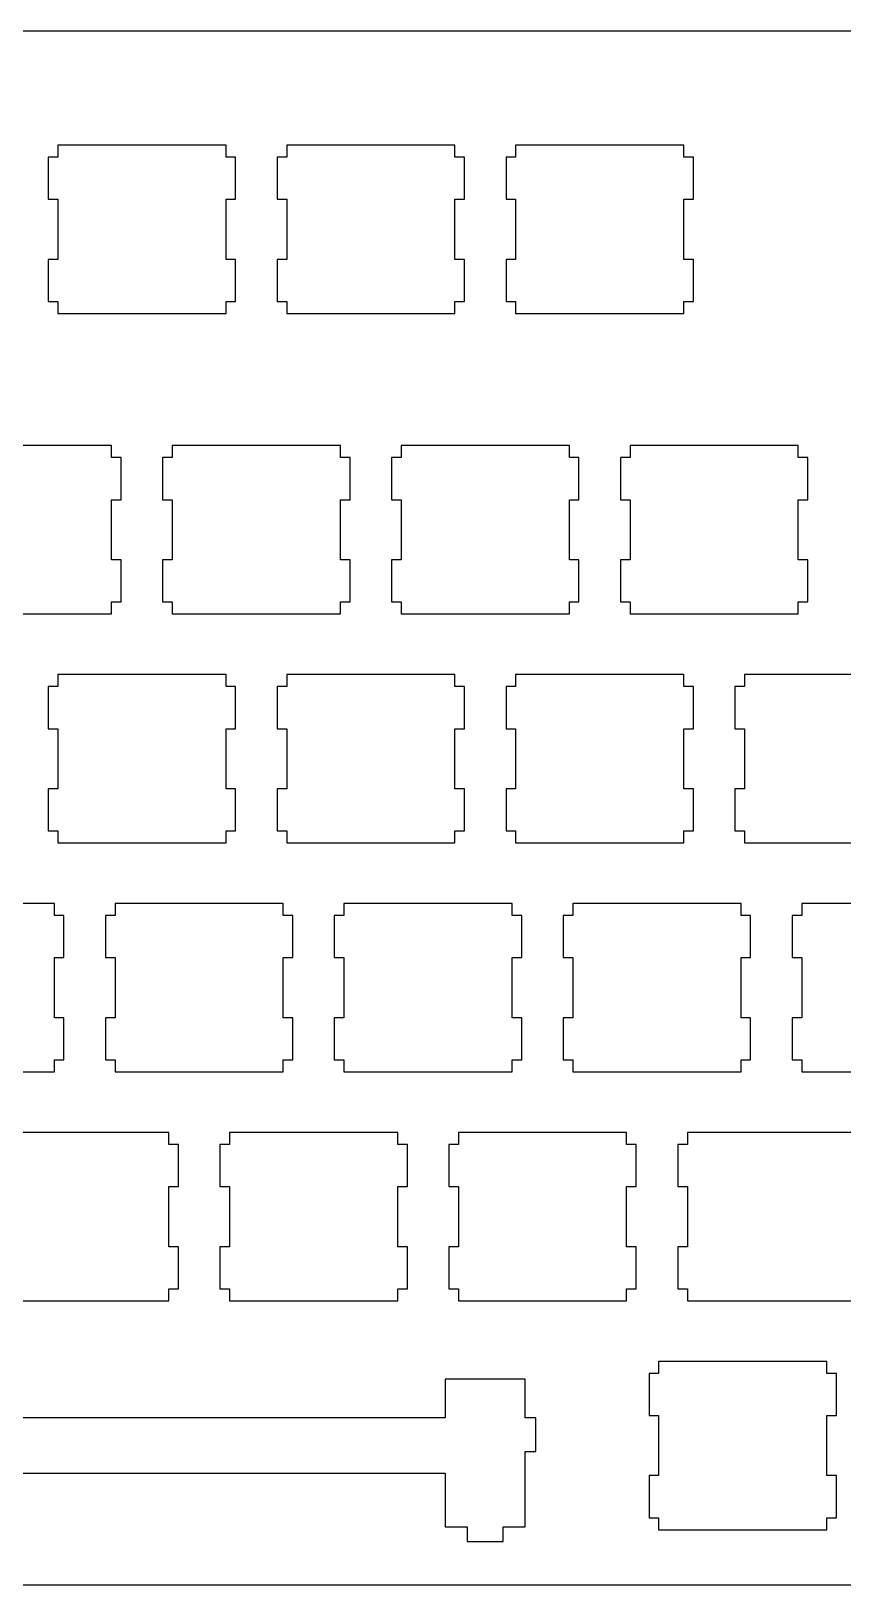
# Model space of a CAD drawing. Header units: millimetres. Extents: x 102 to 475, y 137 to 266.
# Drawn here: x 247.5 to 315, y 137 to 266.2 of the extents above; entities that cross this region are included whole.
import ezdxf

# ---------------------------------------------------------------- set-up
doc = ezdxf.new("R2010")
doc.units = ezdxf.units.MM
doc.layers.add('Default', color=7, linetype='Continuous')
doc.layers.add('KEYBOARD_(1)', color=7, linetype='Continuous')

# ---------------------------------------------------------------- blocks, each defined once
blk = doc.blocks.new('SE')
at = {"layer": 'KEYBOARD_(1)', "color": 7, "linetype": 'Continuous'}
for p, q in [((474.96, 266.24), (101.83, 266.24)), ((249.71, 256.75), (249.71, 255.75)), ((263.71, 256.75), (249.71, 256.75)), ((263.71, 255.75), (263.71, 256.75)), ((268.76, 256.75), (268.76, 255.75)), ((282.76, 256.75), (268.76, 256.75)), ((282.76, 255.75), (282.76, 256.75)), ((287.81, 256.75), (287.81, 255.75)), ((301.81, 256.75), (287.81, 256.75)), ((301.81, 255.75), (301.81, 256.75)), ((248.91, 255.75), (248.91, 252.25)), ((249.71, 255.75), (248.91, 255.75)), ((264.51, 255.75), (263.71, 255.75)), ((264.51, 252.25), (264.51, 255.75)), ((267.96, 255.75), (267.96, 252.25)), ((268.76, 255.75), (267.96, 255.75)), ((283.56, 255.75), (282.76, 255.75)), ((283.56, 252.25), (283.56, 255.75)), ((287.01, 255.75), (287.01, 252.25)), ((287.81, 255.75), (287.01, 255.75)), ((302.61, 255.75), (301.81, 255.75)), ((302.61, 252.25), (302.61, 255.75)), ((248.91, 252.25), (249.71, 252.25)), ((249.71, 252.25), (249.71, 247.25)), ((263.71, 252.25), (264.51, 252.25)), ((263.71, 247.25), (263.71, 252.25)), ((267.96, 252.25), (268.76, 252.25)), ((268.76, 252.25), (268.76, 247.25)), ((282.76, 252.25), (283.56, 252.25)), ((282.76, 247.25), (282.76, 252.25)), ((287.01, 252.25), (287.81, 252.25)), ((287.81, 252.25), (287.81, 247.25)), ((301.81, 252.25), (302.61, 252.25)), ((301.81, 247.25), (301.81, 252.25)), ((248.91, 247.25), (248.91, 243.75)), ((249.71, 247.25), (248.91, 247.25)), ((264.51, 247.25), (263.71, 247.25)), ((264.51, 243.75), (264.51, 247.25)), ((267.96, 247.25), (267.96, 243.75)), ((268.76, 247.25), (267.96, 247.25)), ((283.56, 247.25), (282.76, 247.25)), ((283.56, 243.75), (283.56, 247.25)), ((287.01, 247.25), (287.01, 243.75)), ((287.81, 247.25), (287.01, 247.25)), ((302.61, 247.25), (301.81, 247.25)), ((302.61, 243.75), (302.61, 247.25)), ((248.91, 243.75), (249.71, 243.75)), ((249.71, 243.75), (249.71, 242.75)), ((263.71, 243.75), (264.51, 243.75)), ((263.71, 242.75), (263.71, 243.75)), ((267.96, 243.75), (268.76, 243.75)), ((268.76, 243.75), (268.76, 242.75)), ((282.76, 243.75), (283.56, 243.75)), ((282.76, 242.75), (282.76, 243.75)), ((287.01, 243.75), (287.81, 243.75)), ((287.81, 243.75), (287.81, 242.75)), ((301.81, 243.75), (302.61, 243.75)), ((301.81, 242.75), (301.81, 243.75)), ((249.71, 242.75), (263.71, 242.75)), ((268.76, 242.75), (282.76, 242.75)), ((287.81, 242.75), (301.81, 242.75)), ((254.18, 231.75), (240.18, 231.75)), ((254.18, 230.75), (254.18, 231.75)), ((259.23, 231.75), (259.23, 230.75)), ((273.23, 231.75), (259.23, 231.75)), ((273.23, 230.75), (273.23, 231.75)), ((278.28, 231.75), (278.28, 230.75)), ((292.28, 231.75), (278.28, 231.75)), ((292.28, 230.75), (292.28, 231.75)), ((297.33, 231.75), (297.33, 230.75)), ((311.33, 231.75), (297.33, 231.75)), ((311.33, 230.75), (311.33, 231.75)), ((254.98, 230.75), (254.18, 230.75)), ((254.98, 227.25), (254.98, 230.75)), ((258.43, 230.75), (258.43, 227.25)), ((259.23, 230.75), (258.43, 230.75)), ((274.03, 230.75), (273.23, 230.75)), ((274.03, 227.25), (274.03, 230.75)), ((277.48, 230.75), (277.48, 227.25)), ((278.28, 230.75), (277.48, 230.75)), ((293.08, 230.75), (292.28, 230.75)), ((293.08, 227.25), (293.08, 230.75)), ((296.53, 230.75), (296.53, 227.25)), ((297.33, 230.75), (296.53, 230.75)), ((312.13, 230.75), (311.33, 230.75)), ((312.13, 227.25), (312.13, 230.75)), ((254.18, 227.25), (254.98, 227.25)), ((254.18, 222.25), (254.18, 227.25)), ((258.43, 227.25), (259.23, 227.25)), ((259.23, 227.25), (259.23, 222.25)), ((273.23, 227.25), (274.03, 227.25)), ((273.23, 222.25), (273.23, 227.25)), ((277.48, 227.25), (278.28, 227.25)), ((278.28, 227.25), (278.28, 222.25)), ((292.28, 227.25), (293.08, 227.25)), ((292.28, 222.25), (292.28, 227.25)), ((296.53, 227.25), (297.33, 227.25)), ((297.33, 227.25), (297.33, 222.25)), ((311.33, 227.25), (312.13, 227.25)), ((311.33, 222.25), (311.33, 227.25)), ((254.98, 222.25), (254.18, 222.25)), ((254.98, 218.75), (254.98, 222.25)), ((258.43, 222.25), (258.43, 218.75)), ((259.23, 222.25), (258.43, 222.25)), ((274.03, 222.25), (273.23, 222.25)), ((274.03, 218.75), (274.03, 222.25)), ((277.48, 222.25), (277.48, 218.75)), ((278.28, 222.25), (277.48, 222.25)), ((293.08, 222.25), (292.28, 222.25)), ((293.08, 218.75), (293.08, 222.25)), ((296.53, 222.25), (296.53, 218.75)), ((297.33, 222.25), (296.53, 222.25)), ((312.13, 222.25), (311.33, 222.25)), ((312.13, 218.75), (312.13, 222.25)), ((254.18, 218.75), (254.98, 218.75)), ((254.18, 217.75), (254.18, 218.75)), ((258.43, 218.75), (259.23, 218.75)), ((259.23, 218.75), (259.23, 217.75)), ((273.23, 218.75), (274.03, 218.75)), ((273.23, 217.75), (273.23, 218.75)), ((277.48, 218.75), (278.28, 218.75)), ((278.28, 218.75), (278.28, 217.75)), ((292.28, 218.75), (293.08, 218.75)), ((292.28, 217.75), (292.28, 218.75)), ((296.53, 218.75), (297.33, 218.75)), ((297.33, 218.75), (297.33, 217.75)), ((311.33, 218.75), (312.13, 218.75)), ((311.33, 217.75), (311.33, 218.75)), ((240.18, 217.75), (254.18, 217.75)), ((259.23, 217.75), (273.23, 217.75)), ((278.28, 217.75), (292.28, 217.75)), ((297.33, 217.75), (311.33, 217.75)), ((249.71, 212.7), (249.71, 211.7)), ((263.71, 212.7), (249.71, 212.7)), ((263.71, 211.7), (263.71, 212.7)), ((268.76, 212.7), (268.76, 211.7)), ((282.76, 212.7), (268.76, 212.7)), ((282.76, 211.7), (282.76, 212.7)), ((287.81, 212.7), (287.81, 211.7)), ((301.81, 212.7), (287.81, 212.7)), ((301.81, 211.7), (301.81, 212.7)), ((306.86, 212.7), (306.86, 211.7)), ((320.86, 212.7), (306.86, 212.7)), ((248.91, 211.7), (248.91, 208.2)), ((249.71, 211.7), (248.91, 211.7)), ((264.51, 211.7), (263.71, 211.7)), ((264.51, 208.2), (264.51, 211.7)), ((267.96, 211.7), (267.96, 208.2)), ((268.76, 211.7), (267.96, 211.7)), ((283.56, 211.7), (282.76, 211.7)), ((283.56, 208.2), (283.56, 211.7)), ((287.01, 211.7), (287.01, 208.2)), ((287.81, 211.7), (287.01, 211.7)), ((302.61, 211.7), (301.81, 211.7)), ((302.61, 208.2), (302.61, 211.7)), ((306.06, 211.7), (306.06, 208.2)), ((306.86, 211.7), (306.06, 211.7)), ((248.91, 208.2), (249.71, 208.2)), ((249.71, 208.2), (249.71, 203.2)), ((263.71, 208.2), (264.51, 208.2)), ((263.71, 203.2), (263.71, 208.2)), ((267.96, 208.2), (268.76, 208.2)), ((268.76, 208.2), (268.76, 203.2)), ((282.76, 208.2), (283.56, 208.2)), ((282.76, 203.2), (282.76, 208.2)), ((287.01, 208.2), (287.81, 208.2)), ((287.81, 208.2), (287.81, 203.2)), ((301.81, 208.2), (302.61, 208.2)), ((301.81, 203.2), (301.81, 208.2)), ((306.06, 208.2), (306.86, 208.2)), ((306.86, 208.2), (306.86, 203.2)), ((248.91, 203.2), (248.91, 199.7)), ((249.71, 203.2), (248.91, 203.2)), ((264.51, 203.2), (263.71, 203.2)), ((264.51, 199.7), (264.51, 203.2)), ((267.96, 203.2), (267.96, 199.7)), ((268.76, 203.2), (267.96, 203.2)), ((283.56, 203.2), (282.76, 203.2)), ((283.56, 199.7), (283.56, 203.2)), ((287.01, 203.2), (287.01, 199.7)), ((287.81, 203.2), (287.01, 203.2)), ((302.61, 203.2), (301.81, 203.2)), ((302.61, 199.7), (302.61, 203.2)), ((306.06, 203.2), (306.06, 199.7)), ((306.86, 203.2), (306.06, 203.2)), ((248.91, 199.7), (249.71, 199.7)), ((249.71, 199.7), (249.71, 198.7)), ((263.71, 199.7), (264.51, 199.7)), ((263.71, 198.7), (263.71, 199.7)), ((267.96, 199.7), (268.76, 199.7)), ((268.76, 199.7), (268.76, 198.7)), ((282.76, 199.7), (283.56, 199.7)), ((282.76, 198.7), (282.76, 199.7)), ((287.01, 199.7), (287.81, 199.7)), ((287.81, 199.7), (287.81, 198.7)), ((301.81, 199.7), (302.61, 199.7)), ((301.81, 198.7), (301.81, 199.7)), ((306.06, 199.7), (306.86, 199.7)), ((306.86, 199.7), (306.86, 198.7)), ((249.71, 198.7), (263.71, 198.7)), ((268.76, 198.7), (282.76, 198.7)), ((287.81, 198.7), (301.81, 198.7)), ((306.86, 198.7), (320.86, 198.7)), ((249.42, 193.65), (235.42, 193.65)), ((249.42, 192.65), (249.42, 193.65)), ((250.22, 192.65), (249.42, 192.65)), ((250.22, 189.15), (250.22, 192.65)), ((253.67, 192.65), (253.67, 189.15)), ((254.47, 192.65), (253.67, 192.65)), ((254.47, 193.65), (254.47, 192.65)), ((268.47, 193.65), (254.47, 193.65)), ((268.47, 192.65), (268.47, 193.65)), ((269.27, 192.65), (268.47, 192.65)), ((269.27, 189.15), (269.27, 192.65)), ((272.72, 192.65), (272.72, 189.15)), ((273.52, 192.65), (272.72, 192.65)), ((273.52, 193.65), (273.52, 192.65)), ((287.52, 193.65), (273.52, 193.65)), ((287.52, 192.65), (287.52, 193.65)), ((288.32, 192.65), (287.52, 192.65)), ((288.32, 189.15), (288.32, 192.65)), ((291.77, 192.65), (291.77, 189.15)), ((292.57, 192.65), (291.77, 192.65)), ((292.57, 193.65), (292.57, 192.65)), ((306.57, 193.65), (292.57, 193.65)), ((306.57, 192.65), (306.57, 193.65)), ((307.37, 192.65), (306.57, 192.65)), ((307.37, 189.15), (307.37, 192.65)), ((310.82, 192.65), (310.82, 189.15)), ((311.62, 192.65), (310.82, 192.65)), ((311.62, 193.65), (311.62, 192.65)), ((325.62, 193.65), (311.62, 193.65)), ((249.42, 189.15), (250.22, 189.15)), ((249.42, 184.15), (249.42, 189.15)), ((253.67, 189.15), (254.47, 189.15)), ((254.47, 189.15), (254.47, 184.15)), ((268.47, 189.15), (269.27, 189.15)), ((268.47, 184.15), (268.47, 189.15)), ((272.72, 189.15), (273.52, 189.15)), ((273.52, 189.15), (273.52, 184.15)), ((287.52, 189.15), (288.32, 189.15)), ((287.52, 184.15), (287.52, 189.15)), ((291.77, 189.15), (292.57, 189.15)), ((292.57, 189.15), (292.57, 184.15)), ((306.57, 189.15), (307.37, 189.15)), ((306.57, 184.15), (306.57, 189.15)), ((310.82, 189.15), (311.62, 189.15)), ((311.62, 189.15), (311.62, 184.15)), ((250.22, 184.15), (249.42, 184.15)), ((250.22, 180.65), (250.22, 184.15)), ((253.67, 184.15), (253.67, 180.65)), ((254.47, 184.15), (253.67, 184.15)), ((269.27, 184.15), (268.47, 184.15)), ((269.27, 180.65), (269.27, 184.15)), ((272.72, 184.15), (272.72, 180.65)), ((273.52, 184.15), (272.72, 184.15)), ((288.32, 184.15), (287.52, 184.15)), ((288.32, 180.65), (288.32, 184.15)), ((291.77, 184.15), (291.77, 180.65)), ((292.57, 184.15), (291.77, 184.15)), ((307.37, 184.15), (306.57, 184.15)), ((307.37, 180.65), (307.37, 184.15)), ((310.82, 184.15), (310.82, 180.65)), ((311.62, 184.15), (310.82, 184.15)), ((249.42, 180.65), (250.22, 180.65)), ((249.42, 179.65), (249.42, 180.65)), ((253.67, 180.65), (254.47, 180.65)), ((254.47, 180.65), (254.47, 179.65)), ((268.47, 180.65), (269.27, 180.65)), ((268.47, 179.65), (268.47, 180.65)), ((272.72, 180.65), (273.52, 180.65)), ((273.52, 180.65), (273.52, 179.65)), ((287.52, 180.65), (288.32, 180.65)), ((287.52, 179.65), (287.52, 180.65)), ((291.77, 180.65), (292.57, 180.65)), ((292.57, 180.65), (292.57, 179.65)), ((306.57, 180.65), (307.37, 180.65)), ((306.57, 179.65), (306.57, 180.65)), ((310.82, 180.65), (311.62, 180.65)), ((311.62, 180.65), (311.62, 179.65)), ((235.42, 179.65), (249.42, 179.65)), ((254.47, 179.65), (268.47, 179.65)), ((273.52, 179.65), (287.52, 179.65)), ((292.57, 179.65), (306.57, 179.65)), ((311.62, 179.65), (325.62, 179.65)), ((258.95, 174.6), (244.95, 174.6)), ((258.95, 173.6), (258.95, 174.6)), ((264, 174.6), (264, 173.6)), ((278, 174.6), (264, 174.6)), ((278, 173.6), (278, 174.6)), ((283.05, 174.6), (283.05, 173.6)), ((297.05, 174.6), (283.05, 174.6)), ((297.05, 173.6), (297.05, 174.6)), ((302.1, 174.6), (302.1, 173.6)), ((316.1, 174.6), (302.1, 174.6)), ((259.75, 173.6), (258.95, 173.6)), ((259.75, 170.1), (259.75, 173.6)), ((263.2, 173.6), (263.2, 170.1)), ((264, 173.6), (263.2, 173.6)), ((278.8, 173.6), (278, 173.6)), ((278.8, 170.1), (278.8, 173.6)), ((282.25, 173.6), (282.25, 170.1)), ((283.05, 173.6), (282.25, 173.6)), ((297.85, 173.6), (297.05, 173.6)), ((297.85, 170.1), (297.85, 173.6)), ((301.3, 173.6), (301.3, 170.1)), ((302.1, 173.6), (301.3, 173.6)), ((258.95, 170.1), (259.75, 170.1)), ((258.95, 165.1), (258.95, 170.1)), ((263.2, 170.1), (264, 170.1)), ((264, 170.1), (264, 165.1)), ((278, 170.1), (278.8, 170.1)), ((278, 165.1), (278, 170.1)), ((282.25, 170.1), (283.05, 170.1)), ((283.05, 170.1), (283.05, 165.1)), ((297.05, 170.1), (297.85, 170.1)), ((297.05, 165.1), (297.05, 170.1)), ((301.3, 170.1), (302.1, 170.1)), ((302.1, 170.1), (302.1, 165.1)), ((259.75, 165.1), (258.95, 165.1)), ((259.75, 161.6), (259.75, 165.1)), ((263.2, 165.1), (263.2, 161.6)), ((264, 165.1), (263.2, 165.1)), ((278.8, 165.1), (278, 165.1)), ((278.8, 161.6), (278.8, 165.1)), ((282.25, 165.1), (282.25, 161.6)), ((283.05, 165.1), (282.25, 165.1)), ((297.85, 165.1), (297.05, 165.1)), ((297.85, 161.6), (297.85, 165.1)), ((301.3, 165.1), (301.3, 161.6)), ((302.1, 165.1), (301.3, 165.1)), ((244.95, 160.6), (258.95, 160.6)), ((258.95, 161.6), (259.75, 161.6)), ((258.95, 160.6), (258.95, 161.6)), ((263.2, 161.6), (264, 161.6)), ((264, 161.6), (264, 160.6)), ((264, 160.6), (278, 160.6)), ((278, 161.6), (278.8, 161.6)), ((278, 160.6), (278, 161.6)), ((282.25, 161.6), (283.05, 161.6)), ((283.05, 161.6), (283.05, 160.6)), ((283.05, 160.6), (297.05, 160.6)), ((297.05, 161.6), (297.85, 161.6)), ((297.05, 160.6), (297.05, 161.6)), ((301.3, 161.6), (302.1, 161.6)), ((302.1, 161.6), (302.1, 160.6)), ((302.1, 160.6), (316.1, 160.6)), ((299.71, 155.55), (299.71, 154.55)), ((313.71, 155.55), (299.71, 155.55)), ((313.71, 154.55), (313.71, 155.55)), ((281.95, 154.08), (281.95, 150.85)), ((288.6, 154.08), (281.95, 154.08)), ((288.6, 150.85), (288.6, 154.08)), ((298.91, 154.55), (298.91, 151.05)), ((299.71, 154.55), (298.91, 154.55)), ((314.51, 154.55), (313.71, 154.55)), ((314.51, 151.05), (314.51, 154.55)), ((281.95, 150.85), (242.28, 150.85)), ((289.5, 150.85), (288.6, 150.85)), ((289.5, 148.05), (289.5, 150.85)), ((298.91, 151.05), (299.71, 151.05)), ((299.71, 151.05), (299.71, 146.05)), ((313.71, 151.05), (314.51, 151.05)), ((313.71, 146.05), (313.71, 151.05)), ((288.6, 148.05), (289.5, 148.05)), ((288.6, 141.78), (288.6, 148.05)), ((242.28, 146.25), (281.95, 146.25)), ((281.95, 146.25), (281.95, 141.78)), ((298.91, 146.05), (298.91, 142.55)), ((299.71, 146.05), (298.91, 146.05)), ((314.51, 146.05), (313.71, 146.05)), ((314.51, 142.55), (314.51, 146.05)), ((298.91, 142.55), (299.71, 142.55)), ((299.71, 142.55), (299.71, 141.55)), ((313.71, 142.55), (314.51, 142.55)), ((313.71, 141.55), (313.71, 142.55)), ((281.95, 141.78), (283.78, 141.78)), ((283.78, 141.78), (283.78, 140.58)), ((286.78, 141.78), (288.6, 141.78)), ((286.78, 140.58), (286.78, 141.78)), ((299.71, 141.55), (313.71, 141.55)), ((283.78, 140.58), (286.78, 140.58)), ((101.83, 136.96), (474.96, 136.96))]:
    blk.add_line(p, q, dxfattribs=at)
blk = doc.blocks.new('SE1')
at = {"layer": 'KEYBOARD_(1)', "color": 7, "linetype": 'Continuous'}
for p, q in [((474.96, 266.24), (101.83, 266.24)), ((249.71, 256.75), (249.71, 255.75)), ((263.71, 256.75), (249.71, 256.75)), ((263.71, 255.75), (263.71, 256.75)), ((268.76, 256.75), (268.76, 255.75)), ((282.76, 256.75), (268.76, 256.75)), ((282.76, 255.75), (282.76, 256.75)), ((287.81, 256.75), (287.81, 255.75)), ((301.81, 256.75), (287.81, 256.75)), ((301.81, 255.75), (301.81, 256.75)), ((248.91, 255.75), (248.91, 252.25)), ((249.71, 255.75), (248.91, 255.75)), ((264.51, 255.75), (263.71, 255.75)), ((264.51, 252.25), (264.51, 255.75)), ((267.96, 255.75), (267.96, 252.25)), ((268.76, 255.75), (267.96, 255.75)), ((283.56, 255.75), (282.76, 255.75)), ((283.56, 252.25), (283.56, 255.75)), ((287.01, 255.75), (287.01, 252.25)), ((287.81, 255.75), (287.01, 255.75)), ((302.61, 255.75), (301.81, 255.75)), ((302.61, 252.25), (302.61, 255.75)), ((248.91, 252.25), (249.71, 252.25)), ((249.71, 252.25), (249.71, 247.25)), ((263.71, 252.25), (264.51, 252.25)), ((263.71, 247.25), (263.71, 252.25)), ((267.96, 252.25), (268.76, 252.25)), ((268.76, 252.25), (268.76, 247.25)), ((282.76, 252.25), (283.56, 252.25)), ((282.76, 247.25), (282.76, 252.25)), ((287.01, 252.25), (287.81, 252.25)), ((287.81, 252.25), (287.81, 247.25)), ((301.81, 252.25), (302.61, 252.25)), ((301.81, 247.25), (301.81, 252.25)), ((248.91, 247.25), (248.91, 243.75)), ((249.71, 247.25), (248.91, 247.25)), ((264.51, 247.25), (263.71, 247.25)), ((264.51, 243.75), (264.51, 247.25)), ((267.96, 247.25), (267.96, 243.75)), ((268.76, 247.25), (267.96, 247.25)), ((283.56, 247.25), (282.76, 247.25)), ((283.56, 243.75), (283.56, 247.25)), ((287.01, 247.25), (287.01, 243.75)), ((287.81, 247.25), (287.01, 247.25)), ((302.61, 247.25), (301.81, 247.25)), ((302.61, 243.75), (302.61, 247.25)), ((248.91, 243.75), (249.71, 243.75)), ((249.71, 243.75), (249.71, 242.75)), ((263.71, 243.75), (264.51, 243.75)), ((263.71, 242.75), (263.71, 243.75)), ((267.96, 243.75), (268.76, 243.75)), ((268.76, 243.75), (268.76, 242.75)), ((282.76, 243.75), (283.56, 243.75)), ((282.76, 242.75), (282.76, 243.75)), ((287.01, 243.75), (287.81, 243.75)), ((287.81, 243.75), (287.81, 242.75)), ((301.81, 243.75), (302.61, 243.75)), ((301.81, 242.75), (301.81, 243.75)), ((249.71, 242.75), (263.71, 242.75)), ((268.76, 242.75), (282.76, 242.75)), ((287.81, 242.75), (301.81, 242.75)), ((254.18, 231.75), (240.18, 231.75)), ((254.18, 230.75), (254.18, 231.75)), ((259.23, 231.75), (259.23, 230.75)), ((273.23, 231.75), (259.23, 231.75)), ((273.23, 230.75), (273.23, 231.75)), ((278.28, 231.75), (278.28, 230.75)), ((292.28, 231.75), (278.28, 231.75)), ((292.28, 230.75), (292.28, 231.75)), ((297.33, 231.75), (297.33, 230.75)), ((311.33, 231.75), (297.33, 231.75)), ((311.33, 230.75), (311.33, 231.75)), ((254.98, 230.75), (254.18, 230.75)), ((254.98, 227.25), (254.98, 230.75)), ((258.43, 230.75), (258.43, 227.25)), ((259.23, 230.75), (258.43, 230.75)), ((274.03, 230.75), (273.23, 230.75)), ((274.03, 227.25), (274.03, 230.75)), ((277.48, 230.75), (277.48, 227.25)), ((278.28, 230.75), (277.48, 230.75)), ((293.08, 230.75), (292.28, 230.75)), ((293.08, 227.25), (293.08, 230.75)), ((296.53, 230.75), (296.53, 227.25)), ((297.33, 230.75), (296.53, 230.75)), ((312.13, 230.75), (311.33, 230.75)), ((312.13, 227.25), (312.13, 230.75)), ((254.18, 227.25), (254.98, 227.25)), ((254.18, 222.25), (254.18, 227.25)), ((258.43, 227.25), (259.23, 227.25)), ((259.23, 227.25), (259.23, 222.25)), ((273.23, 227.25), (274.03, 227.25)), ((273.23, 222.25), (273.23, 227.25)), ((277.48, 227.25), (278.28, 227.25)), ((278.28, 227.25), (278.28, 222.25)), ((292.28, 227.25), (293.08, 227.25)), ((292.28, 222.25), (292.28, 227.25)), ((296.53, 227.25), (297.33, 227.25)), ((297.33, 227.25), (297.33, 222.25)), ((311.33, 227.25), (312.13, 227.25)), ((311.33, 222.25), (311.33, 227.25)), ((254.98, 222.25), (254.18, 222.25)), ((254.98, 218.75), (254.98, 222.25)), ((258.43, 222.25), (258.43, 218.75)), ((259.23, 222.25), (258.43, 222.25)), ((274.03, 222.25), (273.23, 222.25)), ((274.03, 218.75), (274.03, 222.25)), ((277.48, 222.25), (277.48, 218.75)), ((278.28, 222.25), (277.48, 222.25)), ((293.08, 222.25), (292.28, 222.25)), ((293.08, 218.75), (293.08, 222.25)), ((296.53, 222.25), (296.53, 218.75)), ((297.33, 222.25), (296.53, 222.25)), ((312.13, 222.25), (311.33, 222.25)), ((312.13, 218.75), (312.13, 222.25)), ((254.18, 218.75), (254.98, 218.75)), ((254.18, 217.75), (254.18, 218.75)), ((258.43, 218.75), (259.23, 218.75)), ((259.23, 218.75), (259.23, 217.75)), ((273.23, 218.75), (274.03, 218.75)), ((273.23, 217.75), (273.23, 218.75)), ((277.48, 218.75), (278.28, 218.75)), ((278.28, 218.75), (278.28, 217.75)), ((292.28, 218.75), (293.08, 218.75)), ((292.28, 217.75), (292.28, 218.75)), ((296.53, 218.75), (297.33, 218.75)), ((297.33, 218.75), (297.33, 217.75)), ((311.33, 218.75), (312.13, 218.75)), ((311.33, 217.75), (311.33, 218.75)), ((240.18, 217.75), (254.18, 217.75)), ((259.23, 217.75), (273.23, 217.75)), ((278.28, 217.75), (292.28, 217.75)), ((297.33, 217.75), (311.33, 217.75)), ((249.71, 212.7), (249.71, 211.7)), ((263.71, 212.7), (249.71, 212.7)), ((263.71, 211.7), (263.71, 212.7)), ((268.76, 212.7), (268.76, 211.7)), ((282.76, 212.7), (268.76, 212.7)), ((282.76, 211.7), (282.76, 212.7)), ((287.81, 212.7), (287.81, 211.7)), ((301.81, 212.7), (287.81, 212.7)), ((301.81, 211.7), (301.81, 212.7)), ((306.86, 212.7), (306.86, 211.7)), ((320.86, 212.7), (306.86, 212.7)), ((248.91, 211.7), (248.91, 208.2)), ((249.71, 211.7), (248.91, 211.7)), ((264.51, 211.7), (263.71, 211.7)), ((264.51, 208.2), (264.51, 211.7)), ((267.96, 211.7), (267.96, 208.2)), ((268.76, 211.7), (267.96, 211.7)), ((283.56, 211.7), (282.76, 211.7)), ((283.56, 208.2), (283.56, 211.7)), ((287.01, 211.7), (287.01, 208.2)), ((287.81, 211.7), (287.01, 211.7)), ((302.61, 211.7), (301.81, 211.7)), ((302.61, 208.2), (302.61, 211.7)), ((306.06, 211.7), (306.06, 208.2)), ((306.86, 211.7), (306.06, 211.7)), ((248.91, 208.2), (249.71, 208.2)), ((249.71, 208.2), (249.71, 203.2)), ((263.71, 208.2), (264.51, 208.2)), ((263.71, 203.2), (263.71, 208.2)), ((267.96, 208.2), (268.76, 208.2)), ((268.76, 208.2), (268.76, 203.2)), ((282.76, 208.2), (283.56, 208.2)), ((282.76, 203.2), (282.76, 208.2)), ((287.01, 208.2), (287.81, 208.2)), ((287.81, 208.2), (287.81, 203.2)), ((301.81, 208.2), (302.61, 208.2)), ((301.81, 203.2), (301.81, 208.2)), ((306.06, 208.2), (306.86, 208.2)), ((306.86, 208.2), (306.86, 203.2)), ((248.91, 203.2), (248.91, 199.7)), ((249.71, 203.2), (248.91, 203.2)), ((264.51, 203.2), (263.71, 203.2)), ((264.51, 199.7), (264.51, 203.2)), ((267.96, 203.2), (267.96, 199.7)), ((268.76, 203.2), (267.96, 203.2)), ((283.56, 203.2), (282.76, 203.2)), ((283.56, 199.7), (283.56, 203.2)), ((287.01, 203.2), (287.01, 199.7)), ((287.81, 203.2), (287.01, 203.2)), ((302.61, 203.2), (301.81, 203.2)), ((302.61, 199.7), (302.61, 203.2)), ((306.06, 203.2), (306.06, 199.7)), ((306.86, 203.2), (306.06, 203.2)), ((248.91, 199.7), (249.71, 199.7)), ((249.71, 199.7), (249.71, 198.7)), ((263.71, 199.7), (264.51, 199.7)), ((263.71, 198.7), (263.71, 199.7)), ((267.96, 199.7), (268.76, 199.7)), ((268.76, 199.7), (268.76, 198.7)), ((282.76, 199.7), (283.56, 199.7)), ((282.76, 198.7), (282.76, 199.7)), ((287.01, 199.7), (287.81, 199.7)), ((287.81, 199.7), (287.81, 198.7)), ((301.81, 199.7), (302.61, 199.7)), ((301.81, 198.7), (301.81, 199.7)), ((306.06, 199.7), (306.86, 199.7)), ((306.86, 199.7), (306.86, 198.7)), ((249.71, 198.7), (263.71, 198.7)), ((268.76, 198.7), (282.76, 198.7)), ((287.81, 198.7), (301.81, 198.7)), ((306.86, 198.7), (320.86, 198.7)), ((249.42, 193.65), (235.42, 193.65)), ((249.42, 192.65), (249.42, 193.65)), ((250.22, 192.65), (249.42, 192.65)), ((250.22, 189.15), (250.22, 192.65)), ((253.67, 192.65), (253.67, 189.15)), ((254.47, 192.65), (253.67, 192.65)), ((254.47, 193.65), (254.47, 192.65)), ((268.47, 193.65), (254.47, 193.65)), ((268.47, 192.65), (268.47, 193.65)), ((269.27, 192.65), (268.47, 192.65)), ((269.27, 189.15), (269.27, 192.65)), ((272.72, 192.65), (272.72, 189.15)), ((273.52, 192.65), (272.72, 192.65)), ((273.52, 193.65), (273.52, 192.65)), ((287.52, 193.65), (273.52, 193.65)), ((287.52, 192.65), (287.52, 193.65)), ((288.32, 192.65), (287.52, 192.65)), ((288.32, 189.15), (288.32, 192.65)), ((291.77, 192.65), (291.77, 189.15)), ((292.57, 192.65), (291.77, 192.65)), ((292.57, 193.65), (292.57, 192.65)), ((306.57, 193.65), (292.57, 193.65)), ((306.57, 192.65), (306.57, 193.65)), ((307.37, 192.65), (306.57, 192.65)), ((307.37, 189.15), (307.37, 192.65)), ((310.82, 192.65), (310.82, 189.15)), ((311.62, 192.65), (310.82, 192.65)), ((311.62, 193.65), (311.62, 192.65)), ((325.62, 193.65), (311.62, 193.65)), ((249.42, 189.15), (250.22, 189.15)), ((249.42, 184.15), (249.42, 189.15)), ((253.67, 189.15), (254.47, 189.15)), ((254.47, 189.15), (254.47, 184.15)), ((268.47, 189.15), (269.27, 189.15)), ((268.47, 184.15), (268.47, 189.15)), ((272.72, 189.15), (273.52, 189.15)), ((273.52, 189.15), (273.52, 184.15)), ((287.52, 189.15), (288.32, 189.15)), ((287.52, 184.15), (287.52, 189.15)), ((291.77, 189.15), (292.57, 189.15)), ((292.57, 189.15), (292.57, 184.15)), ((306.57, 189.15), (307.37, 189.15)), ((306.57, 184.15), (306.57, 189.15)), ((310.82, 189.15), (311.62, 189.15)), ((311.62, 189.15), (311.62, 184.15)), ((250.22, 184.15), (249.42, 184.15)), ((250.22, 180.65), (250.22, 184.15)), ((253.67, 184.15), (253.67, 180.65)), ((254.47, 184.15), (253.67, 184.15)), ((269.27, 184.15), (268.47, 184.15)), ((269.27, 180.65), (269.27, 184.15)), ((272.72, 184.15), (272.72, 180.65)), ((273.52, 184.15), (272.72, 184.15)), ((288.32, 184.15), (287.52, 184.15)), ((288.32, 180.65), (288.32, 184.15)), ((291.77, 184.15), (291.77, 180.65)), ((292.57, 184.15), (291.77, 184.15)), ((307.37, 184.15), (306.57, 184.15)), ((307.37, 180.65), (307.37, 184.15)), ((310.82, 184.15), (310.82, 180.65)), ((311.62, 184.15), (310.82, 184.15)), ((249.42, 180.65), (250.22, 180.65)), ((249.42, 179.65), (249.42, 180.65)), ((253.67, 180.65), (254.47, 180.65)), ((254.47, 180.65), (254.47, 179.65)), ((268.47, 180.65), (269.27, 180.65)), ((268.47, 179.65), (268.47, 180.65)), ((272.72, 180.65), (273.52, 180.65)), ((273.52, 180.65), (273.52, 179.65)), ((287.52, 180.65), (288.32, 180.65)), ((287.52, 179.65), (287.52, 180.65)), ((291.77, 180.65), (292.57, 180.65)), ((292.57, 180.65), (292.57, 179.65)), ((306.57, 180.65), (307.37, 180.65)), ((306.57, 179.65), (306.57, 180.65)), ((310.82, 180.65), (311.62, 180.65)), ((311.62, 180.65), (311.62, 179.65)), ((235.42, 179.65), (249.42, 179.65)), ((254.47, 179.65), (268.47, 179.65)), ((273.52, 179.65), (287.52, 179.65)), ((292.57, 179.65), (306.57, 179.65)), ((311.62, 179.65), (325.62, 179.65)), ((258.95, 174.6), (244.95, 174.6)), ((258.95, 173.6), (258.95, 174.6)), ((264, 174.6), (264, 173.6)), ((278, 174.6), (264, 174.6)), ((278, 173.6), (278, 174.6)), ((283.05, 174.6), (283.05, 173.6)), ((297.05, 174.6), (283.05, 174.6)), ((297.05, 173.6), (297.05, 174.6)), ((302.1, 174.6), (302.1, 173.6)), ((316.1, 174.6), (302.1, 174.6)), ((259.75, 173.6), (258.95, 173.6)), ((259.75, 170.1), (259.75, 173.6)), ((263.2, 173.6), (263.2, 170.1)), ((264, 173.6), (263.2, 173.6)), ((278.8, 173.6), (278, 173.6)), ((278.8, 170.1), (278.8, 173.6)), ((282.25, 173.6), (282.25, 170.1)), ((283.05, 173.6), (282.25, 173.6)), ((297.85, 173.6), (297.05, 173.6)), ((297.85, 170.1), (297.85, 173.6)), ((301.3, 173.6), (301.3, 170.1)), ((302.1, 173.6), (301.3, 173.6)), ((258.95, 170.1), (259.75, 170.1)), ((258.95, 165.1), (258.95, 170.1)), ((263.2, 170.1), (264, 170.1)), ((264, 170.1), (264, 165.1)), ((278, 170.1), (278.8, 170.1)), ((278, 165.1), (278, 170.1)), ((282.25, 170.1), (283.05, 170.1)), ((283.05, 170.1), (283.05, 165.1)), ((297.05, 170.1), (297.85, 170.1)), ((297.05, 165.1), (297.05, 170.1)), ((301.3, 170.1), (302.1, 170.1)), ((302.1, 170.1), (302.1, 165.1)), ((259.75, 165.1), (258.95, 165.1)), ((259.75, 161.6), (259.75, 165.1)), ((263.2, 165.1), (263.2, 161.6)), ((264, 165.1), (263.2, 165.1)), ((278.8, 165.1), (278, 165.1)), ((278.8, 161.6), (278.8, 165.1)), ((282.25, 165.1), (282.25, 161.6)), ((283.05, 165.1), (282.25, 165.1)), ((297.85, 165.1), (297.05, 165.1)), ((297.85, 161.6), (297.85, 165.1)), ((301.3, 165.1), (301.3, 161.6)), ((302.1, 165.1), (301.3, 165.1)), ((244.95, 160.6), (258.95, 160.6)), ((258.95, 161.6), (259.75, 161.6)), ((258.95, 160.6), (258.95, 161.6)), ((263.2, 161.6), (264, 161.6)), ((264, 161.6), (264, 160.6)), ((264, 160.6), (278, 160.6)), ((278, 161.6), (278.8, 161.6)), ((278, 160.6), (278, 161.6)), ((282.25, 161.6), (283.05, 161.6)), ((283.05, 161.6), (283.05, 160.6)), ((283.05, 160.6), (297.05, 160.6)), ((297.05, 161.6), (297.85, 161.6)), ((297.05, 160.6), (297.05, 161.6)), ((301.3, 161.6), (302.1, 161.6)), ((302.1, 161.6), (302.1, 160.6)), ((302.1, 160.6), (316.1, 160.6)), ((299.71, 155.55), (299.71, 154.55)), ((313.71, 155.55), (299.71, 155.55)), ((313.71, 154.55), (313.71, 155.55)), ((281.95, 154.08), (281.95, 150.85)), ((288.6, 154.08), (281.95, 154.08)), ((288.6, 150.85), (288.6, 154.08)), ((298.91, 154.55), (298.91, 151.05)), ((299.71, 154.55), (298.91, 154.55)), ((314.51, 154.55), (313.71, 154.55)), ((314.51, 151.05), (314.51, 154.55)), ((281.95, 150.85), (242.28, 150.85)), ((289.5, 150.85), (288.6, 150.85)), ((289.5, 148.05), (289.5, 150.85)), ((298.91, 151.05), (299.71, 151.05)), ((299.71, 151.05), (299.71, 146.05)), ((313.71, 151.05), (314.51, 151.05)), ((313.71, 146.05), (313.71, 151.05)), ((288.6, 148.05), (289.5, 148.05)), ((288.6, 141.78), (288.6, 148.05)), ((242.28, 146.25), (281.95, 146.25)), ((281.95, 146.25), (281.95, 141.78)), ((298.91, 146.05), (298.91, 142.55)), ((299.71, 146.05), (298.91, 146.05)), ((314.51, 146.05), (313.71, 146.05)), ((314.51, 142.55), (314.51, 146.05)), ((298.91, 142.55), (299.71, 142.55)), ((299.71, 142.55), (299.71, 141.55)), ((313.71, 142.55), (314.51, 142.55)), ((313.71, 141.55), (313.71, 142.55)), ((281.95, 141.78), (283.78, 141.78)), ((283.78, 141.78), (283.78, 140.58)), ((286.78, 141.78), (288.6, 141.78)), ((286.78, 140.58), (286.78, 141.78)), ((299.71, 141.55), (313.71, 141.55)), ((283.78, 140.58), (286.78, 140.58)), ((101.83, 136.96), (474.96, 136.96))]:
    blk.add_line(p, q, dxfattribs=at)

msp = doc.modelspace()

# ---------------------------------------------------------------- block references
at = {"layer": 'Default'}
for name in ['SE', 'SE1']:
    msp.add_blockref(name, (0, 0), dxfattribs=at)

doc.saveas('drawing.dxf')
